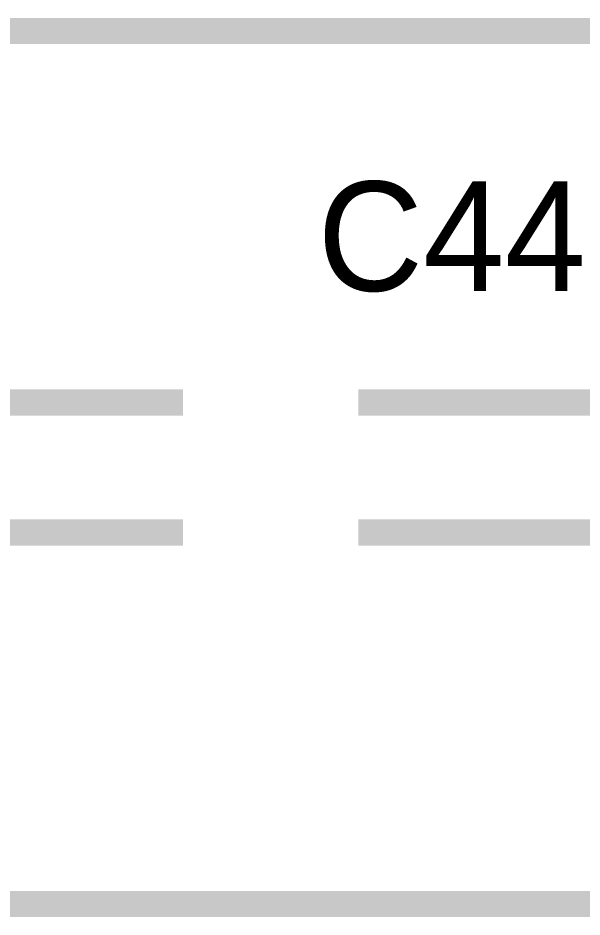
# Model space of a CAD drawing. Header units: inches. Extents: x 0 to 841, y 0 to 594.
# Drawn here: x 707.12 to 713.59, y 432.34 to 442.64 of the extents above; entities that cross this region are included whole.
import ezdxf

# ---------------------------------------------------------------- set-up
doc = ezdxf.new("R2010")
doc.units = ezdxf.units.IN
doc.layers.add('Sheet', color=255, linetype='Continuous')

msp = doc.modelspace()

# ---------------------------------------------------------------- linework, layer by layer
at = {"layer": 'Sheet'}
for points in [[(717.505, 442.495, 0.3, 0.3, 0), (715.022, 442.495, 0.3, 0.3, 0), (705.014, 442.495, 0.3, 0.3, 0), (695.006, 442.495, 0.3, 0.3, 0), (670.025, 442.495, 0.3, 0.3, 0)], [(709.012, 438.236, 0.3, 0.3, 0), (701.016, 438.236, 0.3, 0.3, 0)], [(719.021, 438.236, 0.3, 0.3, 0), (711.024, 438.236, 0.3, 0.3, 0)], [(701.016, 436.746, 0.3, 0.3, 0), (709.012, 436.746, 0.3, 0.3, 0)], [(711.024, 436.746, 0.3, 0.3, 0), (719.021, 436.746, 0.3, 0.3, 0)], [(670.025, 432.487, 0.3, 0.3, 0), (695.006, 432.487, 0.3, 0.3, 0), (705.014, 432.487, 0.3, 0.3, 0), (715.022, 432.487, 0.3, 0.3, 0)]]:
    msp.add_lwpolyline(points, format="xyseb", dxfattribs=at)

# ---------------------------------------------------------------- texts
msp.add_text('C44', height=1.2543, dxfattribs=at).set_placement((710.554, 439.516))

doc.saveas('drawing.dxf')
